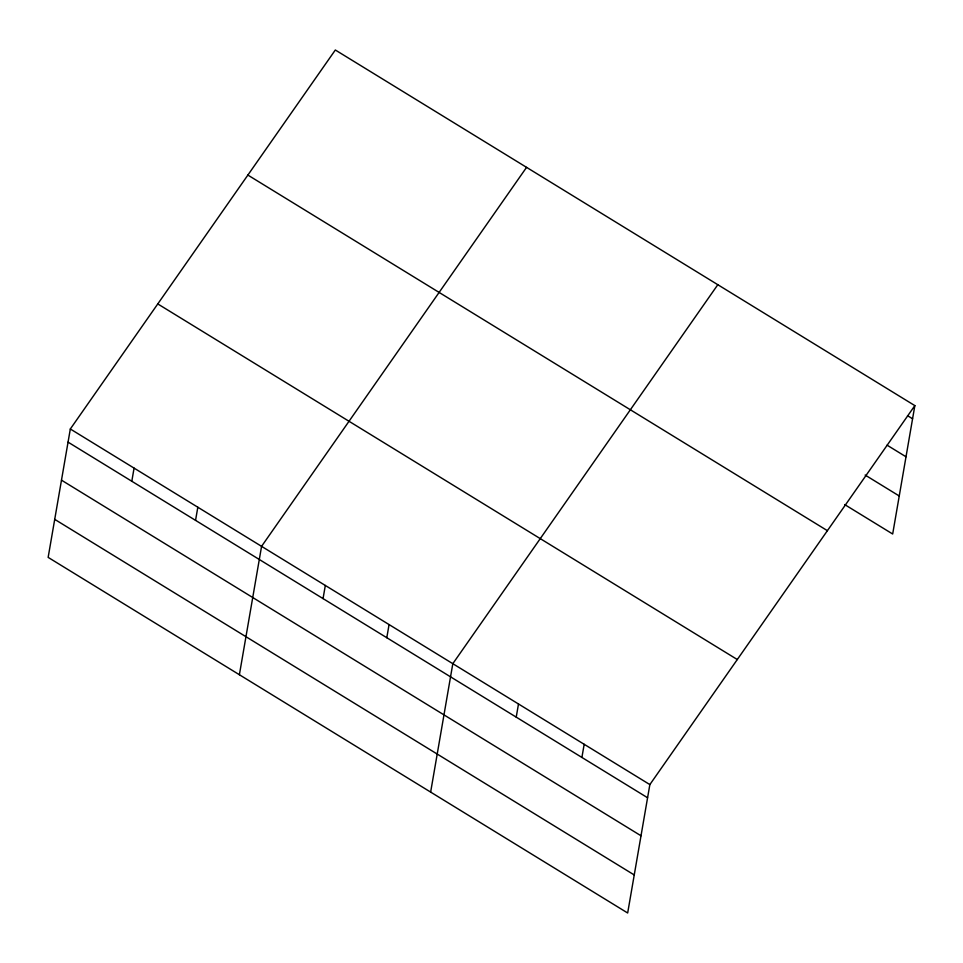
<?xml version="1.0" encoding="UTF-8"?>
<svg xmlns="http://www.w3.org/2000/svg" width="963" height="963" viewBox="0 0 963 963"><rect width="100%" height="100%" fill="white"/><g stroke="black" fill="none" stroke-linecap="round" stroke-linejoin="round"><path stroke-width="1.44" d="M70.323 428.992L48.15 557.384L627.671 912.996L649.856 784.592L914.85 405.616L335.329 50.004L70.323 428.992L649.856 784.592M131.811 481.247L134.074 468.102M195.549 520.369L197.824 507.224M239.39 674.738L261.575 546.334L526.568 167.357M323.05 598.601L325.325 585.456M386.801 637.711L389.064 624.578M430.642 792.092L452.815 663.688L717.808 284.711M516.228 717.134L518.491 703.989M581.905 757.436L584.18 744.291M914.85 405.616L892.677 534.008L844.671 504.564M907.531 415.655L912.575 418.761M887.067 445.159L906.014 456.787M865.135 475.048L899.237 495.981M247.876 175.073L827.398 530.673M157.776 303.923L737.297 659.535M68.06 442.137L647.581 797.737M61.488 480.164L641.009 835.776M54.722 519.358L634.244 874.958"/></g></svg>
